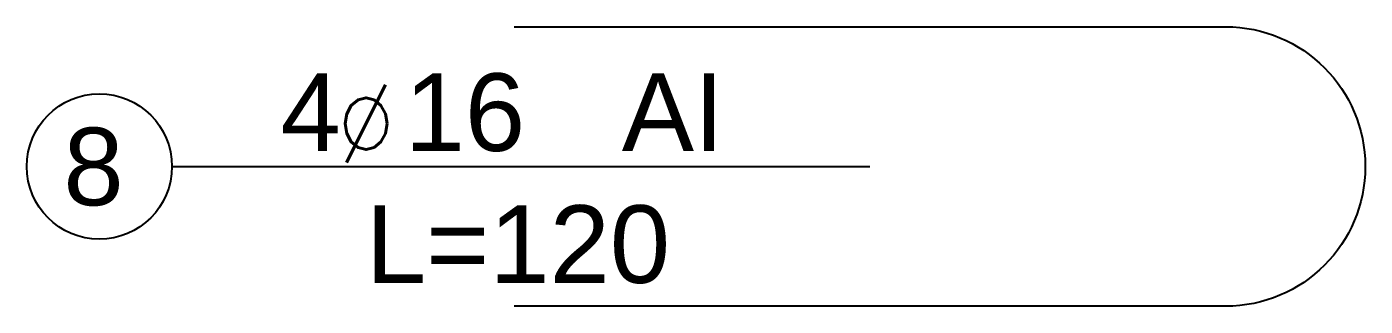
# Model space of a CAD drawing. Extents: x -5033 to 9347, y -17890 to -2362.
# Drawn here: x 948.6 to 1034.9, y -12119.8 to -12101.8 of the extents above; entities that cross this region are included whole.
import ezdxf
from ezdxf.enums import TextEntityAlignment as Align

# ---------------------------------------------------------------- set-up
doc = ezdxf.new("R2010")
doc.units = 0
doc.header["$MEASUREMENT"] = 0
doc.layers.add('__SOL-OPISY', color=4, linetype='CONTINUOUS')
doc.layers.add('__SOL-ZBROJENIE', color=3, linetype='CONTINUOUS')
doc.styles.add('ARIAL', font='arial.ttf', dxfattribs={"height": 2.5})
doc.styles.add('SIMPLEX', font='SIMPLEX.SHX', dxfattribs={"width": 0.8})

# ---------------------------------------------------------------- blocks, each defined once
blk = doc.blocks.new('OPIS_LEWY')
at = {"layer": '__SOL-OPISY'}
blk.add_line((-90, 0), (0, 0), dxfattribs=at)
blk.add_circle((-99.36, 0), 9.36, dxfattribs=at)
at = {"layer": '__SOL-OPISY', "style": 'SIMPLEX', "width": 0.9}
blk.add_text(' %%c ', height=10, dxfattribs=at).set_placement((-75, 0.52))
at = {"layer": '__SOL-OPISY', "style": 'ARIAL', "width": 0.8}
for tag, p in [('STAL', (-42.71, 0.26)), ('SREDNICA', (-65.76, 0.14))]:
    blk.add_attdef(tag, p, '', height=10, dxfattribs=at)
blk.add_attdef('ILOSC', text='', height=10, dxfattribs=at).set_placement((-73.99, 0.14), align=Align.RIGHT)
for tag, p in [('NUMER', (-99.36, 0)), ('DLUGOSC', (-58.95, -6.55))]:
    blk.add_attdef(tag, text='', height=10, dxfattribs=at).set_placement(p, align=Align.MIDDLE)

msp = doc.modelspace()

# ---------------------------------------------------------------- linework, layer by layer
at = {"layer": '__SOL-ZBROJENIE'}
msp.add_lwpolyline([(980, -12101.8), (1025.86, -12101.8, -1), (1025.86, -12119.8), (980, -12119.8)], format="xyb", dxfattribs=at)

# ---------------------------------------------------------------- block references
at = {"layer": '__SOL-OPISY'}
ref = msp.add_blockref('OPIS_LEWY', (1002.93, -12110.8), dxfattribs=dict(at, xscale=0.5, yscale=0.5, zscale=0.5))
ref.add_attrib('ILOSC', '4', (964.931, -12109.8), dxfattribs={"height": 5, "style": 'ARIAL'})
ref.add_attrib('SREDNICA', '16', (972.931, -12109.8), dxfattribs={"height": 5, "style": 'ARIAL'})
ref.add_attrib('DLUGOSC', 'L=120', (970.431, -12118.3), dxfattribs={"height": 5, "style": 'ARIAL'})
ref.add_attrib('STAL', 'AI', (986.931, -12109.8), dxfattribs={"height": 5, "style": 'ARIAL'})
ref.add_attrib('NUMER', '8', (950.931, -12113.3), dxfattribs={"height": 5, "style": 'ARIAL'})

doc.saveas('drawing.dxf')
